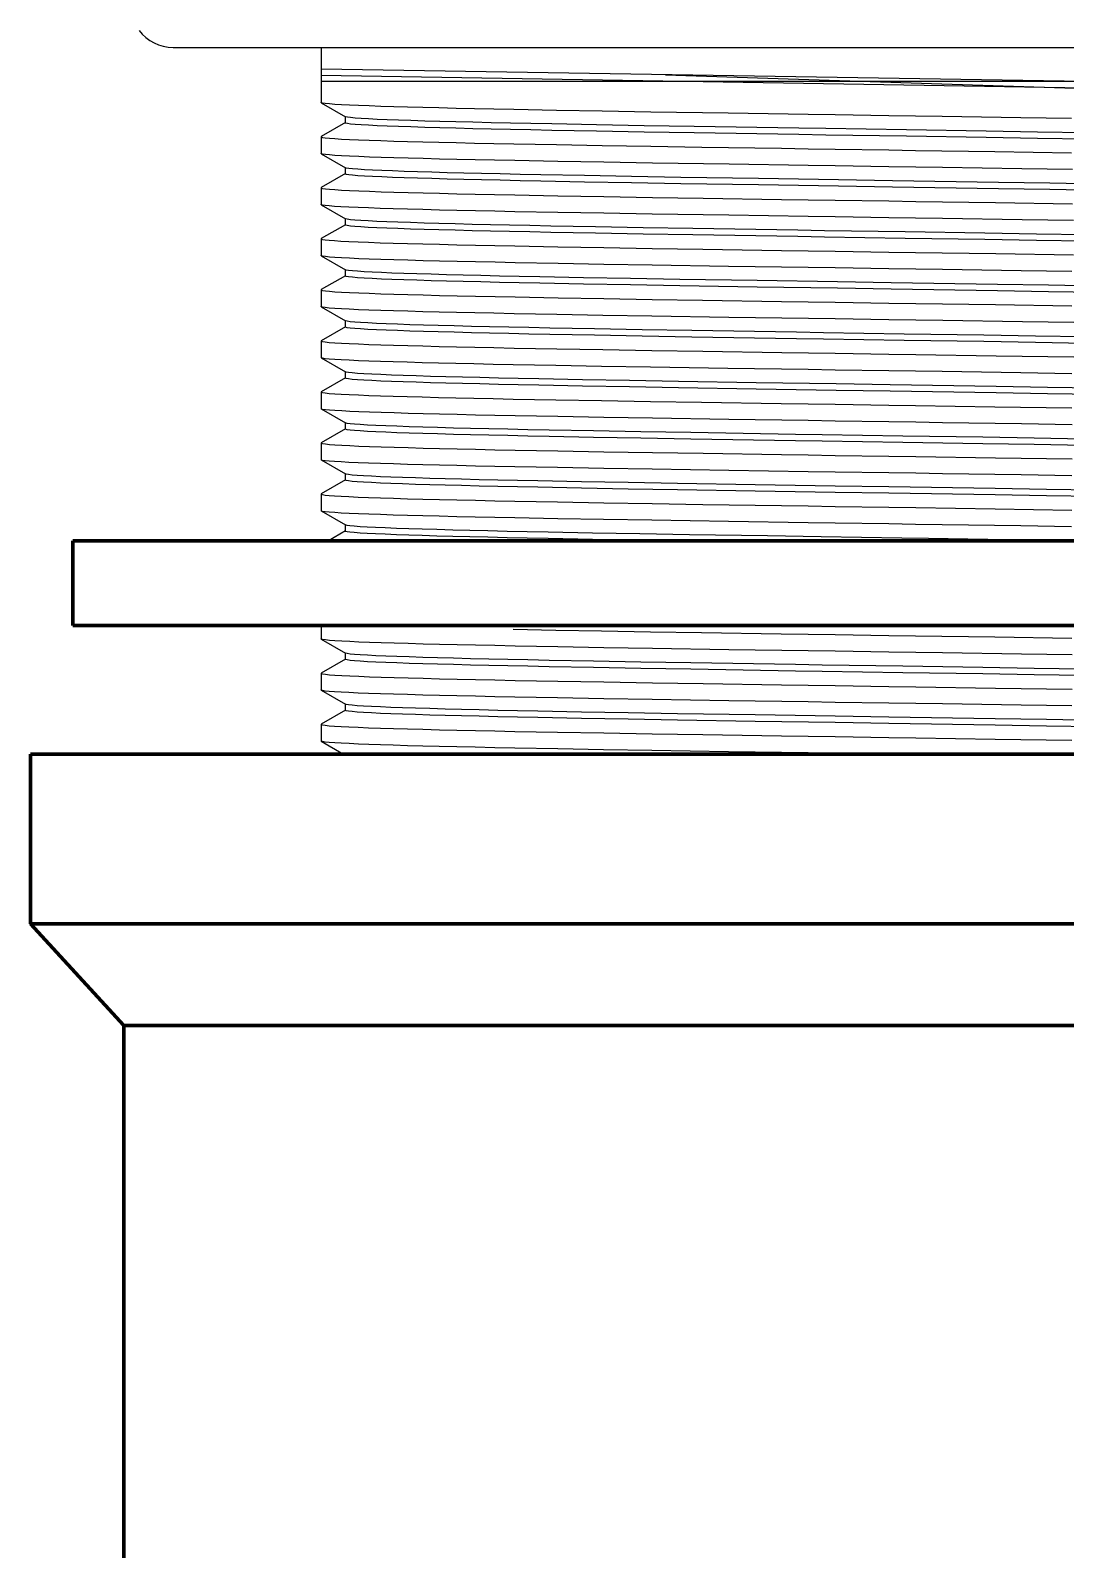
# Model space of a CAD drawing. Header units: millimetres. Extents: x 4210 to 4804, y 1409 to 2249.
# Drawn here: x 4318.47 to 4348.97, y 1643.94 to 1688.7 of the extents above; entities that cross this region are included whole.
import ezdxf

# ---------------------------------------------------------------- set-up
doc = ezdxf.new("R2010")
doc.units = ezdxf.units.MM
doc.layers.add('02___PRT_ALL_AXES', color=7, linetype='Continuous')

msp = doc.modelspace()

# ---------------------------------------------------------------- linework, layer by layer
at = {"color": 7, "linetype": 'Continuous'}
for p, q in [((4327.032, 1687.202), (4358.906, 1687.202)), ((4327.037, 1686.569), (4327.032, 1686.576)), ((4327.037, 1686.569), (4327.749, 1686.158)), ((4327.744, 1686.165), (4327.744, 1685.977)), ((4333.968, 1686.343), (4332.711, 1686.367)), ((4335.314, 1686.32), (4333.968, 1686.343)), ((4336.745, 1686.296), (4335.314, 1686.32)), ((4339.022, 1686.26), (4336.745, 1686.296)), ((4349.146, 1686.105), (4347.647, 1686.128)), ((4327.749, 1685.983), (4327.037, 1685.572)), ((4335.148, 1685.918), (4333.831, 1685.943)), ((4335.148, 1685.73), (4333.831, 1685.755)), ((4336.55, 1685.893), (4335.148, 1685.918)), ((4336.55, 1685.705), (4335.148, 1685.73)), ((4338.022, 1685.868), (4336.55, 1685.893)), ((4338.022, 1685.68), (4336.55, 1685.705)), ((4348.144, 1685.706), (4346.625, 1685.731)), ((4349.606, 1685.681), (4348.144, 1685.706)), ((4327.037, 1685.572), (4327.032, 1685.566)), ((4332.711, 1685.357), (4333.968, 1685.334)), ((4333.968, 1685.334), (4335.314, 1685.31)), ((4335.314, 1685.31), (4336.745, 1685.286)), ((4336.745, 1685.286), (4338.25, 1685.262)), ((4348.144, 1685.518), (4346.625, 1685.543)), ((4349.606, 1685.493), (4348.144, 1685.518)), ((4327.037, 1685.066), (4327.032, 1685.072)), ((4327.037, 1685.066), (4327.749, 1684.655)), ((4334.005, 1684.839), (4332.741, 1684.863)), ((4335.361, 1684.815), (4334.005, 1684.839)), ((4336.794, 1684.791), (4335.361, 1684.815)), ((4339.051, 1684.756), (4336.794, 1684.791)), ((4346.882, 1685.131), (4349.146, 1685.095)), ((4327.749, 1684.48), (4327.037, 1684.069)), ((4327.744, 1684.661), (4327.744, 1684.473)), ((4327.776, 1684.646), (4327.749, 1684.655)), ((4334.796, 1684.421), (4333.503, 1684.446)), ((4336.177, 1684.396), (4334.796, 1684.421)), ((4337.632, 1684.371), (4336.177, 1684.396)), ((4339.918, 1684.334), (4337.632, 1684.371)), ((4342.279, 1684.296), (4339.918, 1684.334)), ((4349.168, 1684.601), (4347.674, 1684.625)), ((4327.037, 1684.069), (4327.032, 1684.062)), ((4332.741, 1683.853), (4334.005, 1683.83)), ((4334.796, 1684.233), (4333.503, 1684.258)), ((4334.005, 1683.83), (4335.361, 1683.806)), ((4336.177, 1684.208), (4334.796, 1684.233)), ((4337.632, 1684.183), (4336.177, 1684.208)), ((4339.918, 1684.146), (4337.632, 1684.183)), ((4342.279, 1684.108), (4339.918, 1684.146)), ((4348.499, 1684.196), (4346.993, 1684.221)), ((4348.499, 1684.009), (4346.993, 1684.033)), ((4349.946, 1684.172), (4348.499, 1684.196)), ((4349.946, 1683.984), (4348.499, 1684.009)), ((4327.037, 1683.562), (4327.032, 1683.569)), ((4327.037, 1683.562), (4327.749, 1683.151)), ((4335.361, 1683.806), (4336.794, 1683.782)), ((4336.794, 1683.782), (4338.288, 1683.758)), ((4346.905, 1683.627), (4349.168, 1683.591)), ((4327.749, 1682.976), (4327.037, 1682.565)), ((4327.744, 1683.158), (4327.744, 1682.97)), ((4334.007, 1683.336), (4332.746, 1683.359)), ((4335.118, 1682.912), (4333.803, 1682.936)), ((4335.362, 1683.312), (4334.007, 1683.336)), ((4336.791, 1683.288), (4335.362, 1683.312)), ((4339.044, 1683.252), (4336.791, 1683.288)), ((4349.202, 1683.097), (4347.689, 1683.121)), ((4327.037, 1682.565), (4327.032, 1682.559)), ((4335.118, 1682.724), (4333.803, 1682.749)), ((4336.519, 1682.887), (4335.118, 1682.912)), ((4336.519, 1682.699), (4335.118, 1682.724)), ((4337.989, 1682.862), (4336.519, 1682.887)), ((4337.989, 1682.674), (4336.519, 1682.699)), ((4348.111, 1682.699), (4346.592, 1682.724)), ((4348.111, 1682.512), (4346.592, 1682.536)), ((4349.575, 1682.675), (4348.111, 1682.699)), ((4349.575, 1682.487), (4348.111, 1682.512)), ((4327.037, 1682.059), (4327.032, 1682.065)), ((4327.037, 1682.059), (4327.749, 1681.648)), ((4332.746, 1682.35), (4334.007, 1682.326)), ((4334.007, 1682.326), (4335.362, 1682.302)), ((4335.362, 1682.302), (4336.791, 1682.278)), ((4336.791, 1682.278), (4338.28, 1682.255)), ((4346.914, 1682.123), (4349.202, 1682.087)), ((4327.744, 1681.654), (4327.744, 1681.466)), ((4334.018, 1681.832), (4332.755, 1681.856)), ((4335.366, 1681.808), (4334.018, 1681.832)), ((4336.789, 1681.785), (4335.366, 1681.808)), ((4339.041, 1681.749), (4336.789, 1681.785)), ((4349.152, 1681.594), (4347.663, 1681.618)), ((4327.749, 1681.473), (4327.037, 1681.062)), ((4334.767, 1681.415), (4333.476, 1681.44)), ((4334.767, 1681.227), (4333.476, 1681.252)), ((4336.146, 1681.39), (4334.767, 1681.415)), ((4336.146, 1681.202), (4334.767, 1681.227)), ((4337.6, 1681.365), (4336.146, 1681.39)), ((4337.6, 1681.177), (4336.146, 1681.202)), ((4339.884, 1681.327), (4337.6, 1681.365)), ((4339.884, 1681.139), (4337.6, 1681.177)), ((4342.244, 1681.29), (4339.884, 1681.327)), ((4342.244, 1681.102), (4339.884, 1681.139)), ((4348.467, 1681.19), (4346.959, 1681.215)), ((4349.915, 1681.165), (4348.467, 1681.19)), ((4327.037, 1681.062), (4327.032, 1681.055)), ((4332.755, 1680.846), (4334.018, 1680.822)), ((4334.018, 1680.822), (4335.366, 1680.799)), ((4335.366, 1680.799), (4336.789, 1680.775)), ((4336.789, 1680.775), (4338.275, 1680.751)), ((4348.467, 1681.002), (4346.959, 1681.027)), ((4349.915, 1680.977), (4348.467, 1681.002)), ((4327.037, 1680.555), (4327.032, 1680.562)), ((4327.037, 1680.555), (4327.749, 1680.144)), ((4333.978, 1680.329), (4332.718, 1680.353)), ((4335.336, 1680.305), (4333.978, 1680.329)), ((4336.775, 1680.281), (4335.336, 1680.305)), ((4339.048, 1680.245), (4336.775, 1680.281)), ((4346.899, 1680.62), (4349.152, 1680.584)), ((4327.749, 1679.969), (4327.037, 1679.558)), ((4327.744, 1680.151), (4327.744, 1679.963)), ((4335.089, 1679.905), (4333.776, 1679.93)), ((4336.488, 1679.88), (4335.089, 1679.905)), ((4337.957, 1679.855), (4336.488, 1679.88)), ((4349.212, 1680.09), (4347.7, 1680.114)), ((4327.037, 1679.558), (4327.032, 1679.552)), ((4332.718, 1679.343), (4333.978, 1679.32)), ((4335.089, 1679.717), (4333.776, 1679.742)), ((4336.488, 1679.692), (4335.089, 1679.717)), ((4337.957, 1679.667), (4336.488, 1679.692)), ((4348.079, 1679.693), (4346.558, 1679.718)), ((4348.079, 1679.505), (4346.558, 1679.53)), ((4349.544, 1679.668), (4348.079, 1679.693)), ((4349.544, 1679.48), (4348.079, 1679.505)), ((4327.037, 1679.052), (4327.032, 1679.058)), ((4327.037, 1679.052), (4327.749, 1678.641)), ((4333.978, 1679.32), (4335.336, 1679.296)), ((4335.336, 1679.296), (4336.775, 1679.272)), ((4336.775, 1679.272), (4338.28, 1679.248)), ((4346.925, 1679.116), (4349.212, 1679.08)), ((4327.749, 1678.466), (4327.037, 1678.055)), ((4327.744, 1678.647), (4327.744, 1678.459)), ((4327.772, 1678.633), (4327.749, 1678.641)), ((4333.951, 1678.826), (4332.695, 1678.85)), ((4335.299, 1678.802), (4333.951, 1678.826)), ((4336.735, 1678.779), (4335.299, 1678.802)), ((4339.017, 1678.742), (4336.735, 1678.779)), ((4349.155, 1678.587), (4347.652, 1678.611)), ((4327.037, 1678.055), (4327.032, 1678.049)), ((4334.737, 1678.408), (4333.449, 1678.433)), ((4334.737, 1678.22), (4333.449, 1678.245)), ((4336.115, 1678.383), (4334.737, 1678.408)), ((4336.115, 1678.195), (4334.737, 1678.22)), ((4337.567, 1678.358), (4336.115, 1678.383)), ((4337.567, 1678.17), (4336.115, 1678.195)), ((4339.851, 1678.321), (4337.567, 1678.358)), ((4339.851, 1678.133), (4337.567, 1678.17)), ((4342.21, 1678.283), (4339.851, 1678.321)), ((4342.21, 1678.095), (4339.851, 1678.133)), ((4348.435, 1678.184), (4346.926, 1678.209)), ((4348.435, 1677.996), (4346.926, 1678.021)), ((4349.884, 1678.159), (4348.435, 1678.184)), ((4327.037, 1677.548), (4327.032, 1677.555)), ((4332.695, 1677.84), (4333.951, 1677.817)), ((4333.951, 1677.817), (4335.299, 1677.793)), ((4335.299, 1677.793), (4336.735, 1677.769)), ((4336.735, 1677.769), (4338.243, 1677.745)), ((4346.886, 1677.613), (4349.155, 1677.577)), ((4349.884, 1677.971), (4348.435, 1677.996)), ((4327.037, 1677.548), (4327.749, 1677.137)), ((4327.744, 1677.144), (4327.744, 1676.956)), ((4334.011, 1677.322), (4332.748, 1677.345)), ((4335.367, 1677.298), (4334.011, 1677.322)), ((4336.797, 1677.274), (4335.367, 1677.298)), ((4339.05, 1677.238), (4336.797, 1677.274)), ((4349.159, 1677.083), (4347.669, 1677.107)), ((4327.749, 1676.962), (4327.037, 1676.551)), ((4335.059, 1676.899), (4333.748, 1676.924)), ((4335.059, 1676.711), (4333.748, 1676.736)), ((4336.456, 1676.874), (4335.059, 1676.899)), ((4336.456, 1676.686), (4335.059, 1676.711)), ((4337.924, 1676.849), (4336.456, 1676.874)), ((4337.924, 1676.661), (4336.456, 1676.686)), ((4348.046, 1676.687), (4346.525, 1676.712)), ((4349.513, 1676.662), (4348.046, 1676.687)), ((4327.037, 1676.551), (4327.032, 1676.545)), ((4332.748, 1676.336), (4334.011, 1676.312)), ((4334.011, 1676.312), (4335.367, 1676.288)), ((4335.367, 1676.288), (4336.797, 1676.264)), ((4336.797, 1676.264), (4338.287, 1676.241)), ((4348.046, 1676.499), (4346.525, 1676.524)), ((4349.513, 1676.474), (4348.046, 1676.499)), ((4327.037, 1676.045), (4327.032, 1676.051)), ((4327.037, 1676.045), (4327.749, 1675.634)), ((4334.003, 1675.818), (4332.743, 1675.842)), ((4335.359, 1675.794), (4334.003, 1675.818)), ((4336.789, 1675.771), (4335.359, 1675.794)), ((4339.042, 1675.735), (4336.789, 1675.771)), ((4346.902, 1676.109), (4349.159, 1676.074)), ((4327.749, 1675.459), (4327.037, 1675.048)), ((4327.744, 1675.64), (4327.744, 1675.452)), ((4334.708, 1675.402), (4333.422, 1675.427)), ((4336.084, 1675.377), (4334.708, 1675.402)), ((4337.535, 1675.352), (4336.084, 1675.377)), ((4339.817, 1675.314), (4337.535, 1675.352)), ((4349.149, 1675.58), (4347.659, 1675.604)), ((4327.037, 1675.048), (4327.032, 1675.042)), ((4334.708, 1675.214), (4333.422, 1675.239)), ((4336.084, 1675.189), (4334.708, 1675.214)), ((4337.535, 1675.164), (4336.084, 1675.189)), ((4339.817, 1675.126), (4337.535, 1675.164)), ((4346.893, 1675.202), (4343.762, 1675.252)), ((4346.893, 1675.014), (4343.762, 1675.064)), ((4348.403, 1675.177), (4346.893, 1675.202)), ((4348.403, 1674.989), (4346.893, 1675.014)), ((4349.853, 1675.152), (4348.403, 1675.177)), ((4349.853, 1674.964), (4348.403, 1674.989)), ((4327.037, 1674.542), (4327.032, 1674.548)), ((4327.037, 1674.542), (4327.749, 1674.13)), ((4332.743, 1674.832), (4334.003, 1674.809)), ((4334.003, 1674.809), (4335.359, 1674.785)), ((4335.359, 1674.785), (4336.789, 1674.761)), ((4336.789, 1674.761), (4338.278, 1674.737)), ((4346.895, 1674.606), (4349.149, 1674.57)), ((4327.744, 1674.137), (4327.744, 1673.949)), ((4327.797, 1674.117), (4327.749, 1674.13)), ((4334.008, 1674.315), (4332.746, 1674.339)), ((4335.354, 1674.291), (4334.008, 1674.315)), ((4336.777, 1674.267), (4335.354, 1674.291)), ((4339.036, 1674.232), (4336.777, 1674.267)), ((4349.141, 1674.077), (4347.65, 1674.101)), ((4327.749, 1673.955), (4327.25, 1673.667)), ((4335.03, 1673.892), (4333.721, 1673.917)), ((4335.03, 1673.704), (4333.721, 1673.729)), ((4336.425, 1673.867), (4335.03, 1673.892)), ((4337.891, 1673.842), (4336.425, 1673.867)), ((4340.189, 1673.805), (4337.891, 1673.842)), ((4348.795, 1673.667), (4347.258, 1673.693)), ((4332.695, 1671.057), (4333.951, 1671.033)), ((4333.951, 1671.033), (4335.299, 1671.009)), ((4335.299, 1671.009), (4336.735, 1670.985)), ((4336.735, 1670.985), (4338.243, 1670.961)), ((4327.037, 1670.765), (4327.032, 1670.771)), ((4327.037, 1670.765), (4327.749, 1670.354)), ((4334.011, 1670.538), (4332.748, 1670.562)), ((4335.367, 1670.514), (4334.011, 1670.538)), ((4336.797, 1670.49), (4335.367, 1670.514)), ((4339.05, 1670.455), (4336.797, 1670.49)), ((4346.886, 1670.83), (4349.155, 1670.794)), ((4327.749, 1670.179), (4327.037, 1669.768)), ((4327.744, 1670.36), (4327.744, 1670.172)), ((4335.059, 1670.115), (4333.748, 1670.14)), ((4335.059, 1669.927), (4333.748, 1669.952)), ((4336.456, 1670.09), (4335.059, 1670.115)), ((4337.924, 1670.065), (4336.456, 1670.09)), ((4349.159, 1670.3), (4347.669, 1670.324)), ((4327.037, 1669.768), (4327.032, 1669.762)), ((4332.748, 1669.552), (4334.011, 1669.528)), ((4334.011, 1669.528), (4335.367, 1669.505)), ((4336.456, 1669.902), (4335.059, 1669.927)), ((4335.367, 1669.505), (4336.797, 1669.481)), ((4337.924, 1669.877), (4336.456, 1669.902)), ((4348.046, 1669.903), (4346.525, 1669.928)), ((4348.046, 1669.715), (4346.525, 1669.74)), ((4349.513, 1669.878), (4348.046, 1669.903)), ((4349.513, 1669.69), (4348.046, 1669.715)), ((4327.037, 1669.261), (4327.032, 1669.268)), ((4327.037, 1669.261), (4327.749, 1668.85)), ((4334.003, 1669.035), (4332.743, 1669.059)), ((4336.797, 1669.481), (4338.287, 1669.457)), ((4346.902, 1669.326), (4349.159, 1669.29)), ((4327.749, 1668.675), (4327.037, 1668.264)), ((4327.744, 1668.857), (4327.744, 1668.669)), ((4334.708, 1668.618), (4333.422, 1668.643)), ((4335.359, 1669.011), (4334.003, 1669.035)), ((4336.084, 1668.593), (4334.708, 1668.618)), ((4336.789, 1668.987), (4335.359, 1669.011)), ((4339.042, 1668.951), (4336.789, 1668.987)), ((4349.149, 1668.797), (4347.659, 1668.82)), ((4327.037, 1668.264), (4327.032, 1668.258)), ((4334.708, 1668.43), (4333.422, 1668.455)), ((4336.084, 1668.405), (4334.708, 1668.43)), ((4337.535, 1668.568), (4336.084, 1668.593)), ((4337.535, 1668.38), (4336.084, 1668.405)), ((4339.817, 1668.531), (4337.535, 1668.568)), ((4339.817, 1668.343), (4337.535, 1668.38)), ((4346.893, 1668.419), (4343.762, 1668.468)), ((4346.893, 1668.231), (4343.762, 1668.281)), ((4348.403, 1668.394), (4346.893, 1668.419)), ((4348.403, 1668.206), (4346.893, 1668.231)), ((4349.853, 1668.369), (4348.403, 1668.394)), ((4349.853, 1668.181), (4348.403, 1668.206)), ((4327.037, 1667.758), (4327.032, 1667.764)), ((4327.037, 1667.758), (4327.689, 1667.381)), ((4332.743, 1668.049), (4334.003, 1668.025)), ((4334.003, 1668.025), (4335.359, 1668.001)), ((4335.359, 1668.001), (4336.789, 1667.977)), ((4336.789, 1667.977), (4338.278, 1667.954)), ((4346.895, 1667.823), (4349.149, 1667.787)), ((4334.008, 1667.531), (4332.746, 1667.555)), ((4335.354, 1667.508), (4334.008, 1667.531)), ((4336.777, 1667.484), (4335.354, 1667.508)), ((4339.036, 1667.448), (4336.777, 1667.484))]:
    msp.add_line(p, q, dxfattribs=at)
at = {"linetype": 'Continuous', "lineweight": 70, "extrusion": (0, 1, 0)}
for p, q in [((4319.719, 1673.667), (4319.719, 1671.167)), ((4366.219, 1673.667), (4319.719, 1673.667)), ((4366.219, 1671.167), (4319.719, 1671.167)), ((4318.469, 1667.381), (4367.469, 1667.381)), ((4318.469, 1667.381), (4318.469, 1662.381)), ((4318.469, 1662.381), (4321.219, 1659.381)), ((4318.469, 1662.381), (4367.469, 1662.381)), ((4321.219, 1659.381), (4321.219, 1619.381)), ((4321.219, 1659.381), (4364.719, 1659.381))]:
    msp.add_line(p, q, dxfattribs=at)
msp.add_line((4327.25, 1673.667), (4358.688, 1673.667))
at = {"color": 7, "linetype": 'Continuous'}
for points in [[(4350.864, 1687.168), (4349.532, 1687.191), (4327.032, 1687.562)], [(4350.864, 1686.98), (4349.532, 1687.003), (4327.032, 1687.374)], [(4337.182, 1687.394), (4349.542, 1686.991)], [(4332.711, 1686.367), (4332.119, 1686.379), (4331.553, 1686.391), (4331.014, 1686.403), (4330.506, 1686.415), (4330.029, 1686.426), (4329.584, 1686.438), (4329.172, 1686.45), (4328.793, 1686.462), (4328.448, 1686.474), (4328.14, 1686.486), (4327.869, 1686.498), (4327.635, 1686.51), (4327.439, 1686.521), (4327.279, 1686.533), (4327.158, 1686.545), (4327.078, 1686.558), (4327.037, 1686.569)], [(4327.809, 1686.143), (4327.756, 1686.155), (4327.749, 1686.158)], [(4333.831, 1685.943), (4333.209, 1685.955), (4332.613, 1685.968), (4332.046, 1685.98), (4331.508, 1685.993), (4331.001, 1686.005), (4330.527, 1686.018), (4330.086, 1686.03), (4329.681, 1686.043), (4329.312, 1686.055), (4328.98, 1686.068), (4328.686, 1686.08), (4328.43, 1686.093), (4328.214, 1686.105), (4328.039, 1686.118), (4327.904, 1686.13), (4327.809, 1686.143)], [(4343.758, 1686.188), (4342.177, 1686.212), (4341.384, 1686.224), (4339.022, 1686.26)], [(4347.647, 1686.128), (4345.331, 1686.164), (4344.546, 1686.176), (4343.758, 1686.188)], [(4333.831, 1685.755), (4333.209, 1685.767), (4332.613, 1685.78), (4332.046, 1685.792), (4331.508, 1685.805), (4331.001, 1685.817), (4330.527, 1685.83), (4330.086, 1685.842), (4329.681, 1685.855), (4329.312, 1685.867), (4328.98, 1685.88), (4328.686, 1685.892), (4328.43, 1685.905), (4328.214, 1685.917), (4328.039, 1685.93), (4327.904, 1685.942), (4327.809, 1685.955), (4327.756, 1685.967), (4327.744, 1685.977)], [(4341.9, 1685.806), (4341.11, 1685.818), (4338.022, 1685.868)], [(4341.9, 1685.618), (4341.11, 1685.63), (4338.022, 1685.68)], [(4346.625, 1685.731), (4344.279, 1685.768), (4341.9, 1685.806)], [(4346.625, 1685.543), (4344.279, 1685.58), (4341.9, 1685.618)], [(4327.032, 1685.566), (4327.037, 1685.56), (4327.078, 1685.548), (4327.158, 1685.536), (4327.279, 1685.524), (4327.439, 1685.512), (4327.635, 1685.5), (4327.869, 1685.488), (4328.14, 1685.476), (4328.448, 1685.464), (4328.793, 1685.452), (4329.172, 1685.441), (4329.584, 1685.429), (4330.029, 1685.417), (4330.506, 1685.405), (4331.014, 1685.393), (4331.553, 1685.381), (4332.119, 1685.369), (4332.711, 1685.357)], [(4338.25, 1685.262), (4340.593, 1685.226), (4341.384, 1685.214), (4342.177, 1685.202)], [(4342.177, 1685.202), (4343.758, 1685.178), (4344.546, 1685.166), (4346.882, 1685.131)], [(4332.741, 1684.863), (4332.145, 1684.875), (4331.575, 1684.887), (4331.033, 1684.899), (4330.521, 1684.911), (4330.041, 1684.923), (4329.595, 1684.935), (4329.181, 1684.946), (4328.801, 1684.958), (4328.455, 1684.97), (4328.146, 1684.982), (4327.873, 1684.994), (4327.638, 1685.006), (4327.441, 1685.018), (4327.281, 1685.03), (4327.16, 1685.042), (4327.079, 1685.054), (4327.037, 1685.066)], [(4343.76, 1684.684), (4342.177, 1684.708), (4341.387, 1684.72), (4339.051, 1684.756)], [(4333.503, 1684.258), (4332.895, 1684.27), (4332.313, 1684.283), (4331.761, 1684.295), (4331.239, 1684.308), (4330.749, 1684.32), (4330.293, 1684.333), (4329.871, 1684.345), (4329.484, 1684.358), (4329.134, 1684.37), (4328.821, 1684.383), (4328.547, 1684.395), (4328.313, 1684.408), (4328.118, 1684.42), (4327.963, 1684.433), (4327.849, 1684.445), (4327.776, 1684.458), (4327.745, 1684.47), (4327.744, 1684.473)], [(4333.503, 1684.446), (4332.895, 1684.458), (4332.313, 1684.471), (4331.761, 1684.483), (4331.239, 1684.496), (4330.749, 1684.508), (4330.293, 1684.521), (4329.871, 1684.533), (4329.484, 1684.546), (4329.134, 1684.558), (4328.821, 1684.571), (4328.547, 1684.583), (4328.313, 1684.596), (4328.118, 1684.608), (4327.963, 1684.621), (4327.849, 1684.633), (4327.776, 1684.646)], [(4346.993, 1684.221), (4343.866, 1684.271), (4342.279, 1684.296)], [(4347.674, 1684.625), (4345.34, 1684.661), (4344.551, 1684.672), (4343.76, 1684.684)], [(4327.032, 1684.062), (4327.037, 1684.056), (4327.079, 1684.044), (4327.16, 1684.032), (4327.281, 1684.02), (4327.441, 1684.008), (4327.638, 1683.996), (4327.873, 1683.984), (4328.146, 1683.972), (4328.455, 1683.961), (4328.801, 1683.949), (4329.181, 1683.937), (4329.595, 1683.925), (4330.041, 1683.913), (4330.521, 1683.901), (4331.033, 1683.889), (4331.575, 1683.877), (4332.145, 1683.865), (4332.741, 1683.853)], [(4346.993, 1684.033), (4343.866, 1684.083), (4342.279, 1684.108)], [(4332.746, 1683.359), (4332.151, 1683.371), (4331.579, 1683.383), (4331.034, 1683.395), (4330.518, 1683.407), (4330.032, 1683.419), (4329.578, 1683.432), (4329.159, 1683.444), (4328.776, 1683.456), (4328.43, 1683.468), (4328.121, 1683.48), (4327.851, 1683.492), (4327.62, 1683.503), (4327.426, 1683.515), (4327.271, 1683.527), (4327.154, 1683.539), (4327.075, 1683.551), (4327.037, 1683.562)], [(4338.288, 1683.758), (4340.601, 1683.722), (4341.387, 1683.71), (4342.177, 1683.698)], [(4342.177, 1683.698), (4343.76, 1683.675), (4344.551, 1683.663), (4346.905, 1683.627)], [(4333.803, 1682.749), (4333.182, 1682.761), (4332.588, 1682.774), (4332.022, 1682.786), (4331.485, 1682.798), (4330.98, 1682.811), (4330.507, 1682.823), (4330.068, 1682.836), (4329.664, 1682.848), (4329.297, 1682.861), (4328.966, 1682.873), (4328.674, 1682.886), (4328.42, 1682.898), (4328.206, 1682.911), (4328.032, 1682.923), (4327.899, 1682.936), (4327.806, 1682.948), (4327.755, 1682.961), (4327.744, 1682.97)], [(4327.806, 1683.136), (4327.755, 1683.149), (4327.749, 1683.151)], [(4333.803, 1682.936), (4333.182, 1682.949), (4332.588, 1682.961), (4332.022, 1682.974), (4331.485, 1682.986), (4330.98, 1682.999), (4330.507, 1683.011), (4330.068, 1683.024), (4329.664, 1683.036), (4329.297, 1683.049), (4328.966, 1683.061), (4328.674, 1683.074), (4328.42, 1683.086), (4328.206, 1683.099), (4328.032, 1683.111), (4327.899, 1683.124), (4327.806, 1683.136)], [(4343.759, 1683.181), (4342.176, 1683.205), (4341.386, 1683.217), (4339.044, 1683.252)], [(4347.689, 1683.121), (4345.341, 1683.157), (4344.55, 1683.169), (4343.759, 1683.181)], [(4327.032, 1682.559), (4327.036, 1682.553), (4327.075, 1682.541), (4327.154, 1682.529), (4327.271, 1682.518), (4327.426, 1682.506), (4327.62, 1682.494), (4327.851, 1682.482), (4328.121, 1682.47), (4328.43, 1682.458), (4328.776, 1682.446), (4329.159, 1682.434), (4329.578, 1682.422), (4330.032, 1682.41), (4330.518, 1682.398), (4331.034, 1682.386), (4331.579, 1682.374), (4332.151, 1682.362), (4332.746, 1682.35)], [(4341.866, 1682.799), (4341.076, 1682.812), (4337.989, 1682.862)], [(4341.866, 1682.611), (4341.076, 1682.624), (4337.989, 1682.674)], [(4346.592, 1682.724), (4344.244, 1682.762), (4341.866, 1682.799)], [(4346.592, 1682.536), (4344.244, 1682.574), (4341.866, 1682.611)], [(4332.755, 1681.856), (4332.159, 1681.868), (4331.586, 1681.88), (4331.041, 1681.892), (4330.525, 1681.904), (4330.041, 1681.916), (4329.59, 1681.928), (4329.174, 1681.94), (4328.795, 1681.952), (4328.451, 1681.963), (4328.144, 1681.975), (4327.872, 1681.987), (4327.638, 1681.999), (4327.44, 1682.011), (4327.28, 1682.023), (4327.159, 1682.035), (4327.078, 1682.047), (4327.037, 1682.059)], [(4338.28, 1682.255), (4340.599, 1682.219), (4341.386, 1682.207), (4342.176, 1682.195)], [(4342.176, 1682.195), (4343.759, 1682.171), (4344.55, 1682.159), (4346.914, 1682.123)], [(4333.476, 1681.44), (4332.869, 1681.452), (4332.289, 1681.464), (4331.738, 1681.477), (4331.217, 1681.489), (4330.729, 1681.502), (4330.274, 1681.514), (4329.853, 1681.527), (4329.468, 1681.539), (4329.119, 1681.552), (4328.809, 1681.564), (4328.536, 1681.577), (4328.303, 1681.589), (4328.11, 1681.602), (4327.957, 1681.614), (4327.845, 1681.627), (4327.774, 1681.639), (4327.749, 1681.648)], [(4342.178, 1681.701), (4341.388, 1681.713), (4339.041, 1681.749)], [(4347.663, 1681.618), (4345.341, 1681.654), (4344.553, 1681.665), (4343.762, 1681.677), (4342.178, 1681.701)], [(4333.476, 1681.252), (4332.869, 1681.264), (4332.289, 1681.277), (4331.738, 1681.289), (4331.217, 1681.301), (4330.729, 1681.314), (4330.274, 1681.326), (4329.853, 1681.339), (4329.468, 1681.351), (4329.119, 1681.364), (4328.809, 1681.376), (4328.536, 1681.389), (4328.303, 1681.401), (4328.11, 1681.414), (4327.957, 1681.426), (4327.845, 1681.439), (4327.774, 1681.451), (4327.745, 1681.464), (4327.744, 1681.466)], [(4346.959, 1681.215), (4343.831, 1681.265), (4342.244, 1681.29)], [(4327.032, 1681.055), (4327.037, 1681.049), (4327.078, 1681.037), (4327.159, 1681.025), (4327.28, 1681.013), (4327.44, 1681.001), (4327.638, 1680.989), (4327.872, 1680.977), (4328.144, 1680.966), (4328.451, 1680.954), (4328.795, 1680.942), (4329.174, 1680.93), (4329.59, 1680.918), (4330.041, 1680.906), (4330.525, 1680.894), (4331.041, 1680.882), (4331.586, 1680.87), (4332.159, 1680.858), (4332.755, 1680.846)], [(4338.275, 1680.751), (4340.6, 1680.715), (4341.388, 1680.703), (4342.178, 1680.692)], [(4342.178, 1680.692), (4343.762, 1680.668), (4344.553, 1680.656), (4346.899, 1680.62)], [(4346.959, 1681.027), (4343.831, 1681.077), (4342.244, 1681.102)], [(4332.718, 1680.353), (4332.125, 1680.365), (4331.559, 1680.377), (4331.022, 1680.389), (4330.512, 1680.401), (4330.033, 1680.412), (4329.585, 1680.424), (4329.169, 1680.436), (4328.789, 1680.448), (4328.443, 1680.46), (4328.134, 1680.472), (4327.863, 1680.484), (4327.63, 1680.496), (4327.434, 1680.508), (4327.276, 1680.52), (4327.157, 1680.532), (4327.077, 1680.544), (4327.037, 1680.555)], [(4342.181, 1680.198), (4341.393, 1680.21), (4339.048, 1680.245)], [(4333.776, 1679.742), (4333.156, 1679.755), (4332.563, 1679.767), (4331.998, 1679.78), (4331.462, 1679.792), (4330.958, 1679.805), (4330.487, 1679.817), (4330.05, 1679.829), (4329.648, 1679.842), (4329.281, 1679.854), (4328.953, 1679.867), (4328.662, 1679.879), (4328.41, 1679.892), (4328.198, 1679.904), (4328.025, 1679.917), (4327.894, 1679.929), (4327.803, 1679.942), (4327.754, 1679.954), (4327.744, 1679.963)], [(4327.803, 1680.13), (4327.754, 1680.142), (4327.749, 1680.144)], [(4333.776, 1679.93), (4333.156, 1679.943), (4332.563, 1679.955), (4331.998, 1679.967), (4331.462, 1679.98), (4330.958, 1679.992), (4330.487, 1680.005), (4330.05, 1680.017), (4329.648, 1680.03), (4329.281, 1680.042), (4328.953, 1680.055), (4328.662, 1680.067), (4328.41, 1680.08), (4328.198, 1680.092), (4328.025, 1680.105), (4327.894, 1680.117), (4327.803, 1680.13)], [(4341.831, 1679.793), (4341.041, 1679.805), (4337.957, 1679.855)], [(4346.558, 1679.718), (4344.21, 1679.755), (4341.831, 1679.793)], [(4347.7, 1680.114), (4345.348, 1680.15), (4344.556, 1680.162), (4343.762, 1680.174), (4342.181, 1680.198)], [(4327.032, 1679.552), (4327.037, 1679.546), (4327.077, 1679.534), (4327.157, 1679.522), (4327.276, 1679.51), (4327.434, 1679.498), (4327.63, 1679.486), (4327.863, 1679.474), (4328.134, 1679.462), (4328.443, 1679.451), (4328.789, 1679.439), (4329.169, 1679.427), (4329.585, 1679.415), (4330.033, 1679.403), (4330.512, 1679.391), (4331.022, 1679.379), (4331.559, 1679.367), (4332.125, 1679.355), (4332.718, 1679.343)], [(4341.831, 1679.605), (4341.041, 1679.617), (4337.957, 1679.667)], [(4346.558, 1679.53), (4344.21, 1679.567), (4341.831, 1679.605)], [(4332.695, 1678.85), (4332.103, 1678.862), (4331.538, 1678.874), (4331, 1678.886), (4330.492, 1678.898), (4330.015, 1678.909), (4329.572, 1678.921), (4329.16, 1678.933), (4328.782, 1678.945), (4328.438, 1678.957), (4328.131, 1678.969), (4327.861, 1678.981), (4327.629, 1678.992), (4327.434, 1679.004), (4327.276, 1679.016), (4327.156, 1679.028), (4327.076, 1679.04), (4327.037, 1679.052)], [(4338.28, 1679.248), (4340.607, 1679.212), (4341.393, 1679.2), (4342.181, 1679.188)], [(4342.181, 1679.188), (4343.762, 1679.164), (4344.556, 1679.152), (4346.925, 1679.116)], [(4333.449, 1678.245), (4332.843, 1678.258), (4332.264, 1678.27), (4331.715, 1678.283), (4331.195, 1678.295), (4330.708, 1678.308), (4330.255, 1678.32), (4329.835, 1678.332), (4329.452, 1678.345), (4329.105, 1678.357), (4328.796, 1678.37), (4328.525, 1678.382), (4328.294, 1678.395), (4328.103, 1678.407), (4327.952, 1678.42), (4327.841, 1678.432), (4327.772, 1678.445), (4327.744, 1678.457), (4327.744, 1678.459)], [(4333.449, 1678.433), (4332.843, 1678.446), (4332.264, 1678.458), (4331.715, 1678.471), (4331.195, 1678.483), (4330.708, 1678.495), (4330.255, 1678.508), (4329.835, 1678.52), (4329.452, 1678.533), (4329.105, 1678.545), (4328.796, 1678.558), (4328.525, 1678.57), (4328.294, 1678.583), (4328.103, 1678.595), (4327.952, 1678.608), (4327.841, 1678.62), (4327.772, 1678.633)], [(4343.758, 1678.67), (4342.176, 1678.694), (4341.383, 1678.706), (4339.017, 1678.742)], [(4347.652, 1678.611), (4345.331, 1678.647), (4344.546, 1678.659), (4343.758, 1678.67)], [(4327.032, 1678.049), (4327.037, 1678.043), (4327.076, 1678.031), (4327.156, 1678.019), (4327.276, 1678.007), (4327.434, 1677.995), (4327.629, 1677.983), (4327.861, 1677.971), (4328.131, 1677.959), (4328.438, 1677.947), (4328.782, 1677.935), (4329.16, 1677.923), (4329.572, 1677.912), (4330.015, 1677.9), (4330.492, 1677.888), (4331, 1677.876), (4331.538, 1677.864), (4332.103, 1677.852), (4332.695, 1677.84)], [(4346.926, 1678.209), (4343.797, 1678.258), (4342.21, 1678.283)], [(4346.926, 1678.021), (4343.797, 1678.071), (4342.21, 1678.095)], [(4338.243, 1677.745), (4340.591, 1677.708), (4341.383, 1677.696), (4342.176, 1677.685), (4343.758, 1677.661)], [(4343.758, 1677.661), (4344.546, 1677.649), (4346.886, 1677.613)], [(4332.748, 1677.345), (4332.152, 1677.357), (4331.581, 1677.369), (4331.038, 1677.381), (4330.525, 1677.393), (4330.045, 1677.405), (4329.598, 1677.417), (4329.184, 1677.429), (4328.804, 1677.441), (4328.459, 1677.453), (4328.149, 1677.465), (4327.877, 1677.476), (4327.641, 1677.488), (4327.443, 1677.5), (4327.282, 1677.512), (4327.161, 1677.524), (4327.079, 1677.536), (4327.037, 1677.548)], [(4327.8, 1677.123), (4327.752, 1677.136), (4327.749, 1677.137)], [(4333.748, 1676.924), (4333.129, 1676.936), (4332.537, 1676.949), (4331.974, 1676.961), (4331.44, 1676.974), (4330.937, 1676.986), (4330.467, 1676.998), (4330.032, 1677.011), (4329.631, 1677.023), (4329.266, 1677.036), (4328.939, 1677.048), (4328.65, 1677.061), (4328.4, 1677.073), (4328.189, 1677.086), (4328.019, 1677.098), (4327.889, 1677.111), (4327.8, 1677.123)], [(4343.76, 1677.167), (4342.177, 1677.191), (4341.387, 1677.203), (4339.05, 1677.238)], [(4347.669, 1677.107), (4345.339, 1677.143), (4344.551, 1677.155), (4343.76, 1677.167)], [(4333.748, 1676.736), (4333.129, 1676.748), (4332.537, 1676.761), (4331.974, 1676.773), (4331.44, 1676.786), (4330.937, 1676.798), (4330.467, 1676.811), (4330.032, 1676.823), (4329.631, 1676.835), (4329.266, 1676.848), (4328.939, 1676.86), (4328.65, 1676.873), (4328.4, 1676.885), (4328.189, 1676.898), (4328.019, 1676.91), (4327.889, 1676.923), (4327.8, 1676.935), (4327.752, 1676.948), (4327.744, 1676.956)], [(4341.797, 1676.786), (4341.007, 1676.799), (4337.924, 1676.849)], [(4341.797, 1676.598), (4341.007, 1676.611), (4337.924, 1676.661)], [(4346.525, 1676.712), (4344.176, 1676.749), (4341.797, 1676.786)], [(4327.032, 1676.545), (4327.038, 1676.539), (4327.079, 1676.527), (4327.161, 1676.515), (4327.282, 1676.503), (4327.443, 1676.491), (4327.641, 1676.479), (4327.877, 1676.467), (4328.149, 1676.455), (4328.459, 1676.443), (4328.804, 1676.431), (4329.184, 1676.419), (4329.598, 1676.407), (4330.045, 1676.395), (4330.525, 1676.384), (4331.038, 1676.372), (4331.581, 1676.36), (4332.152, 1676.348), (4332.748, 1676.336)], [(4338.287, 1676.241), (4340.602, 1676.205), (4341.387, 1676.193), (4342.177, 1676.181)], [(4346.525, 1676.524), (4344.176, 1676.561), (4341.797, 1676.598)], [(4332.743, 1675.842), (4332.149, 1675.854), (4331.578, 1675.866), (4331.034, 1675.878), (4330.519, 1675.89), (4330.034, 1675.902), (4329.581, 1675.914), (4329.162, 1675.926), (4328.779, 1675.938), (4328.433, 1675.95), (4328.124, 1675.962), (4327.854, 1675.974), (4327.622, 1675.986), (4327.427, 1675.998), (4327.272, 1676.01), (4327.154, 1676.022), (4327.076, 1676.033), (4327.037, 1676.045)], [(4342.177, 1676.181), (4343.76, 1676.157), (4344.551, 1676.145), (4346.902, 1676.109)], [(4333.422, 1675.239), (4332.817, 1675.251), (4332.24, 1675.264), (4331.691, 1675.276), (4331.174, 1675.289), (4330.688, 1675.301), (4330.236, 1675.314), (4329.818, 1675.326), (4329.436, 1675.339), (4329.091, 1675.351), (4328.783, 1675.363), (4328.515, 1675.376), (4328.285, 1675.388), (4328.095, 1675.401), (4327.946, 1675.413), (4327.837, 1675.426), (4327.77, 1675.438), (4327.744, 1675.451), (4327.744, 1675.452)], [(4333.422, 1675.427), (4332.817, 1675.439), (4332.24, 1675.452), (4331.691, 1675.464), (4331.174, 1675.477), (4330.688, 1675.489), (4330.236, 1675.502), (4329.818, 1675.514), (4329.436, 1675.526), (4329.091, 1675.539), (4328.783, 1675.551), (4328.515, 1675.564), (4328.285, 1675.576), (4328.095, 1675.589), (4327.946, 1675.601), (4327.837, 1675.614), (4327.77, 1675.626), (4327.749, 1675.634)], [(4343.762, 1675.663), (4342.176, 1675.687), (4341.385, 1675.699), (4339.042, 1675.735)], [(4343.762, 1675.252), (4342.176, 1675.277), (4339.817, 1675.314)], [(4347.659, 1675.604), (4345.34, 1675.64), (4344.553, 1675.652), (4343.762, 1675.663)], [(4327.032, 1675.042), (4327.037, 1675.036), (4327.076, 1675.024), (4327.154, 1675.012), (4327.272, 1675), (4327.427, 1674.988), (4327.622, 1674.976), (4327.854, 1674.964), (4328.124, 1674.952), (4328.433, 1674.94), (4328.779, 1674.928), (4329.162, 1674.916), (4329.581, 1674.904), (4330.034, 1674.892), (4330.519, 1674.88), (4331.034, 1674.868), (4331.578, 1674.856), (4332.149, 1674.844), (4332.743, 1674.832)], [(4343.762, 1675.064), (4342.176, 1675.089), (4339.817, 1675.126)], [(4332.746, 1674.339), (4332.15, 1674.35), (4331.577, 1674.362), (4331.031, 1674.374), (4330.514, 1674.387), (4330.03, 1674.399), (4329.578, 1674.411), (4329.161, 1674.423), (4328.781, 1674.435), (4328.438, 1674.446), (4328.131, 1674.458), (4327.861, 1674.47), (4327.629, 1674.482), (4327.434, 1674.494), (4327.276, 1674.506), (4327.158, 1674.518), (4327.078, 1674.53), (4327.037, 1674.542)], [(4338.278, 1674.737), (4340.598, 1674.701), (4341.385, 1674.689), (4342.176, 1674.678)], [(4342.176, 1674.678), (4343.762, 1674.654), (4344.553, 1674.642), (4346.895, 1674.606)], [(4333.721, 1673.917), (4333.103, 1673.93), (4332.512, 1673.942), (4331.95, 1673.955), (4331.417, 1673.967), (4330.916, 1673.98), (4330.448, 1673.992), (4330.013, 1674.005), (4329.614, 1674.017), (4329.251, 1674.029), (4328.926, 1674.042), (4328.638, 1674.054), (4328.39, 1674.067), (4328.181, 1674.079), (4328.012, 1674.092), (4327.884, 1674.104), (4327.797, 1674.117)], [(4343.761, 1674.16), (4342.178, 1674.184), (4341.387, 1674.196), (4339.036, 1674.232)], [(4347.65, 1674.101), (4345.336, 1674.136), (4344.55, 1674.148), (4343.761, 1674.16)], [(4333.721, 1673.729), (4333.103, 1673.742), (4332.512, 1673.754), (4331.95, 1673.767), (4331.417, 1673.779), (4330.916, 1673.792), (4330.448, 1673.804), (4330.013, 1673.817), (4329.614, 1673.829), (4329.251, 1673.842), (4328.926, 1673.854), (4328.638, 1673.866), (4328.39, 1673.879), (4328.181, 1673.891), (4328.012, 1673.904), (4327.884, 1673.916), (4327.797, 1673.929), (4327.751, 1673.941), (4327.744, 1673.949)], [(4337.143, 1673.667), (4336.425, 1673.679), (4335.03, 1673.704)], [(4344.141, 1673.743), (4341.762, 1673.78), (4340.189, 1673.805)], [(4347.258, 1673.693), (4344.931, 1673.73), (4344.141, 1673.743)], [(4338.243, 1670.961), (4340.591, 1670.925), (4341.383, 1670.913), (4342.176, 1670.901), (4343.758, 1670.877)], [(4343.758, 1670.877), (4344.546, 1670.865), (4346.886, 1670.83)], [(4332.748, 1670.562), (4332.152, 1670.574), (4331.581, 1670.586), (4331.038, 1670.598), (4330.525, 1670.61), (4330.045, 1670.622), (4329.598, 1670.634), (4329.184, 1670.645), (4328.804, 1670.657), (4328.459, 1670.669), (4328.149, 1670.681), (4327.877, 1670.693), (4327.641, 1670.705), (4327.443, 1670.717), (4327.282, 1670.729), (4327.161, 1670.741), (4327.079, 1670.753), (4327.037, 1670.765)], [(4343.76, 1670.383), (4342.177, 1670.407), (4341.387, 1670.419), (4339.05, 1670.455)], [(4333.748, 1669.952), (4333.129, 1669.965), (4332.537, 1669.977), (4331.974, 1669.99), (4331.44, 1670.002), (4330.937, 1670.015), (4330.467, 1670.027), (4330.032, 1670.04), (4329.631, 1670.052), (4329.266, 1670.064), (4328.939, 1670.077), (4328.65, 1670.089), (4328.4, 1670.102), (4328.189, 1670.114), (4328.019, 1670.127), (4327.889, 1670.139), (4327.8, 1670.152), (4327.752, 1670.164), (4327.744, 1670.172)], [(4327.8, 1670.34), (4327.752, 1670.352), (4327.749, 1670.354)], [(4333.748, 1670.14), (4333.129, 1670.153), (4332.537, 1670.165), (4331.974, 1670.178), (4331.44, 1670.19), (4330.937, 1670.202), (4330.467, 1670.215), (4330.032, 1670.227), (4329.631, 1670.24), (4329.266, 1670.252), (4328.939, 1670.265), (4328.65, 1670.277), (4328.4, 1670.29), (4328.189, 1670.302), (4328.019, 1670.315), (4327.889, 1670.327), (4327.8, 1670.34)], [(4341.797, 1670.003), (4341.007, 1670.015), (4337.924, 1670.065)], [(4346.525, 1669.928), (4344.176, 1669.965), (4341.797, 1670.003)], [(4347.669, 1670.324), (4345.339, 1670.36), (4344.551, 1670.372), (4343.76, 1670.383)], [(4327.032, 1669.762), (4327.038, 1669.755), (4327.079, 1669.743), (4327.161, 1669.731), (4327.282, 1669.719), (4327.443, 1669.707), (4327.641, 1669.695), (4327.877, 1669.683), (4328.149, 1669.671), (4328.459, 1669.66), (4328.804, 1669.648), (4329.184, 1669.636), (4329.598, 1669.624), (4330.045, 1669.612), (4330.525, 1669.6), (4331.038, 1669.588), (4331.581, 1669.576), (4332.152, 1669.564), (4332.748, 1669.552)], [(4341.797, 1669.815), (4341.007, 1669.827), (4337.924, 1669.877)], [(4346.525, 1669.74), (4344.176, 1669.778), (4341.797, 1669.815)], [(4332.743, 1669.059), (4332.149, 1669.07), (4331.578, 1669.082), (4331.034, 1669.094), (4330.519, 1669.106), (4330.034, 1669.118), (4329.581, 1669.131), (4329.162, 1669.143), (4328.779, 1669.155), (4328.433, 1669.167), (4328.124, 1669.179), (4327.854, 1669.191), (4327.622, 1669.202), (4327.427, 1669.214), (4327.272, 1669.226), (4327.154, 1669.238), (4327.076, 1669.25), (4327.037, 1669.261)], [(4338.287, 1669.457), (4340.602, 1669.421), (4341.387, 1669.409), (4342.177, 1669.398)], [(4342.177, 1669.398), (4343.76, 1669.374), (4344.551, 1669.362), (4346.902, 1669.326)], [(4333.422, 1668.455), (4332.817, 1668.468), (4332.24, 1668.48), (4331.691, 1668.493), (4331.174, 1668.505), (4330.688, 1668.518), (4330.236, 1668.53), (4329.818, 1668.543), (4329.436, 1668.555), (4329.091, 1668.567), (4328.783, 1668.58), (4328.515, 1668.592), (4328.285, 1668.605), (4328.095, 1668.617), (4327.946, 1668.63), (4327.837, 1668.642), (4327.77, 1668.655), (4327.744, 1668.667), (4327.744, 1668.669)], [(4333.422, 1668.643), (4332.817, 1668.656), (4332.24, 1668.668), (4331.691, 1668.681), (4331.174, 1668.693), (4330.688, 1668.706), (4330.236, 1668.718), (4329.818, 1668.73), (4329.436, 1668.743), (4329.091, 1668.755), (4328.783, 1668.768), (4328.515, 1668.78), (4328.285, 1668.793), (4328.095, 1668.805), (4327.946, 1668.818), (4327.837, 1668.83), (4327.77, 1668.843), (4327.749, 1668.85)], [(4343.762, 1668.88), (4342.176, 1668.904), (4341.385, 1668.916), (4339.042, 1668.951)], [(4347.659, 1668.82), (4345.34, 1668.856), (4344.553, 1668.868), (4343.762, 1668.88)], [(4327.032, 1668.258), (4327.037, 1668.252), (4327.076, 1668.24), (4327.154, 1668.228), (4327.272, 1668.216), (4327.427, 1668.205), (4327.622, 1668.193), (4327.854, 1668.181), (4328.124, 1668.169), (4328.433, 1668.157), (4328.779, 1668.145), (4329.162, 1668.133), (4329.581, 1668.121), (4330.034, 1668.109), (4330.519, 1668.097), (4331.034, 1668.085), (4331.578, 1668.073), (4332.149, 1668.061), (4332.743, 1668.049)], [(4343.762, 1668.468), (4342.176, 1668.493), (4339.817, 1668.531)], [(4343.762, 1668.281), (4342.176, 1668.306), (4339.817, 1668.343)], [(4332.746, 1667.555), (4332.15, 1667.567), (4331.577, 1667.579), (4331.031, 1667.591), (4330.514, 1667.603), (4330.03, 1667.615), (4329.578, 1667.627), (4329.161, 1667.639), (4328.781, 1667.651), (4328.438, 1667.663), (4328.131, 1667.675), (4327.861, 1667.687), (4327.629, 1667.699), (4327.434, 1667.71), (4327.276, 1667.722), (4327.158, 1667.734), (4327.078, 1667.746), (4327.037, 1667.758)], [(4338.278, 1667.954), (4340.598, 1667.918), (4341.385, 1667.906), (4342.176, 1667.894)], [(4342.176, 1667.894), (4343.762, 1667.87), (4344.553, 1667.858), (4346.895, 1667.823)], [(4343.761, 1667.376), (4342.178, 1667.4), (4341.387, 1667.412), (4339.036, 1667.448)]]:
    msp.add_lwpolyline(points, dxfattribs=at)
at = {"layer": '02___PRT_ALL_AXES', "color": 7, "linetype": 'Continuous'}
for p, q in [((4322.672, 1688.201), (4363.266, 1688.201)), ((4327.032, 1688.201), (4327.032, 1686.576)), ((4327.032, 1685.566), (4327.032, 1685.072)), ((4327.032, 1684.062), (4327.032, 1683.569)), ((4327.032, 1682.559), (4327.032, 1682.065)), ((4327.032, 1681.055), (4327.032, 1680.562)), ((4327.032, 1679.552), (4327.032, 1679.058)), ((4327.032, 1678.049), (4327.032, 1677.555)), ((4327.032, 1676.545), (4327.032, 1676.051)), ((4327.032, 1675.042), (4327.032, 1674.548)), ((4327.032, 1671.167), (4327.032, 1670.771)), ((4327.032, 1669.762), (4327.032, 1669.268)), ((4327.032, 1668.258), (4327.032, 1667.764))]:
    msp.add_line(p, q, dxfattribs=at)
msp.add_arc((4322.672, 1689.454), 1.253, 216.9419, 270, dxfattribs=at)

doc.saveas('drawing.dxf')
